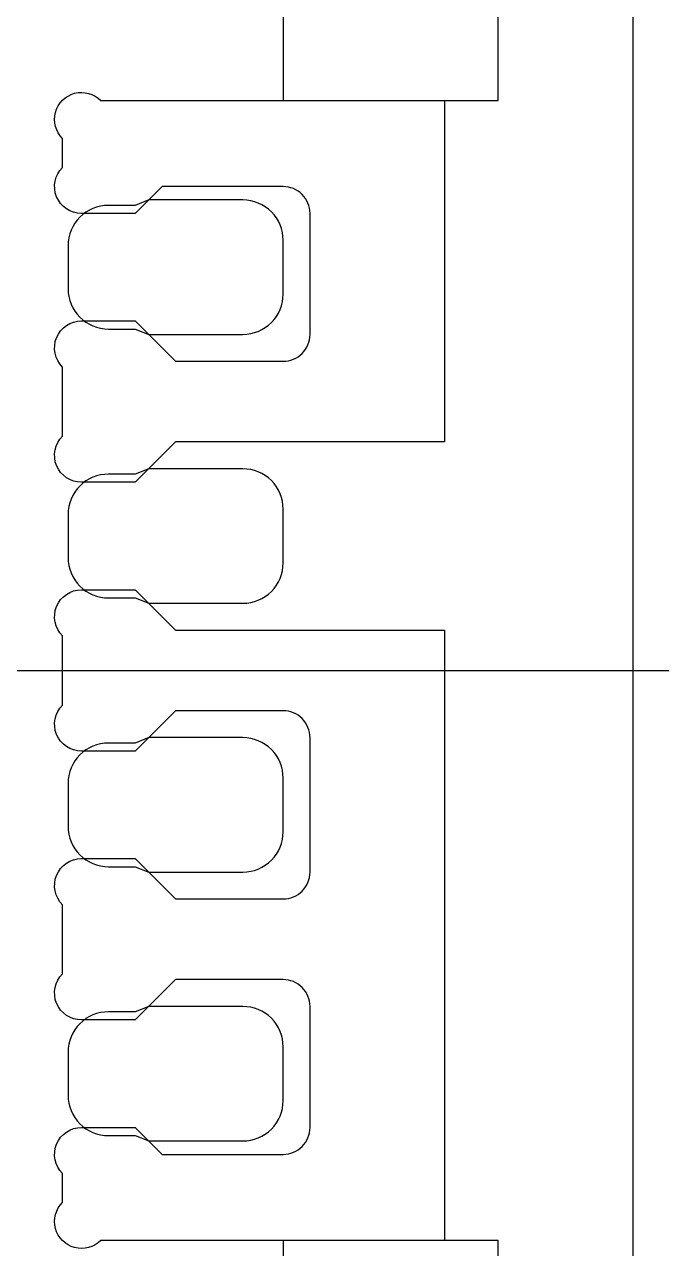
# Model space of a CAD drawing. Extents: x -105 to 405, y -68 to 126.
# Drawn here: x 368.821 to 370.005, y 119.562 to 121.839 of the extents above; entities that cross this region are included whole.
import ezdxf

# ---------------------------------------------------------------- set-up
doc = ezdxf.new("R2010")
doc.units = 0
doc.layers.add('3', color=7, linetype='CONTINUOUS')
doc.layers.add('3D', color=4, linetype='CONTINUOUS')

msp = doc.modelspace()

# ---------------------------------------------------------------- linework, layer by layer
at = {"layer": '3', "linetype": 'CONTINUOUS'}
for points in [[(369.3019, 121.0624), (369.1019, 121.0624), (369.0269, 120.9874), (368.9269, 120.9874, -0.671801), (368.8919, 121.0731), (368.8919, 121.2017, -0.671801), (368.9269, 121.2874), (369.0269, 121.2874), (369.1019, 121.2124), (369.3019, 121.2124, 0.414214), (369.3519, 121.2624), (369.3519, 121.4874, 0.414214), (369.3019, 121.5374), (369.0769, 121.5374), (369.0269, 121.4874), (368.9269, 121.4874, -0.671801), (368.8919, 121.5731), (368.8919, 121.6267, -1.010051), (368.9627, 121.6974), (369.6019, 121.6974), (369.6019, 121.0624)], [(369.6019, 120.7124), (369.6019, 119.5774), (368.9627, 119.5774, -1.010051), (368.8919, 119.6481), (368.8919, 119.7017, -0.671801), (368.9269, 119.7874), (369.0269, 119.7874), (369.0769, 119.7374), (369.3019, 119.7374, 0.414214), (369.3519, 119.7874), (369.3519, 120.0124, 0.414214), (369.3019, 120.0624), (369.1019, 120.0624), (369.0269, 119.9874), (368.9269, 119.9874, -0.671801), (368.8919, 120.0731), (368.8919, 120.2017, -0.671801), (368.9269, 120.2874), (369.0269, 120.2874), (369.1019, 120.2124), (369.3019, 120.2124, 0.414214), (369.3519, 120.2624), (369.3519, 120.5124, 0.414214), (369.3019, 120.5624), (369.1019, 120.5624), (369.0269, 120.4874), (368.9269, 120.4874, -0.671801), (368.8919, 120.5731), (368.8919, 120.7017, -0.671801), (368.9269, 120.7874), (369.0269, 120.7874), (369.1019, 120.7124), (369.3019, 120.7124)]]:
    msp.add_lwpolyline(points, format="xyb", close=True, dxfattribs=at)
at = {"layer": '3D', "color": 7}
msp.add_line((364.1119, 120.6374), (370.6519, 120.6374), dxfattribs=at)
at = {"layer": '3D', "linetype": 'CONTINUOUS'}
msp.add_lwpolyline([(369.9519, 124.1774), (369.9519, 124.0874), (369.9519, 121.7874), (369.9519, 119.4874), (369.9519, 118.5874), (369.0919, 118.5874), (369.0919, 118.1874), (368.8019, 118.1874), (368.5119, 118.1874), (368.5119, 118.5874), (366.7919, 118.5874), (366.7919, 118.1874), (366.5019, 118.1874), (366.2119, 118.1874), (366.2119, 118.5874), (364.4919, 118.5874), (364.4919, 118.1874), (364.2019, 118.1874), (364.1119, 118.1874)], dxfattribs=at)
for points in [[(369.7019, 121.6974), (369.7019, 121.7874), (369.7019, 121.8774), (369.3019, 121.8774), (369.3019, 121.7874), (369.3019, 121.6974)], [(369.7019, 119.5774), (369.3019, 119.5774), (369.3019, 119.4874), (369.3019, 119.3974), (369.7019, 119.3974), (369.7019, 119.4874)]]:
    msp.add_lwpolyline(points, close=True, dxfattribs=at)
for points in [[(369.2269, 121.5124), (369.0519, 121.5124), (369.0269, 121.5024), (368.9769, 121.5024, 0.414214), (368.9019, 121.4274), (368.9019, 121.3474, 0.414214), (368.9769, 121.2724), (369.0269, 121.2724), (369.0519, 121.2624), (369.2269, 121.2624, 0.414214), (369.3019, 121.3374), (369.3019, 121.4374, 0.414214)], [(369.2269, 121.0124), (369.0519, 121.0124), (369.0269, 121.0024), (368.9769, 121.0024, 0.414214), (368.9019, 120.9274), (368.9019, 120.8474, 0.414214), (368.9769, 120.7724), (369.0269, 120.7724), (369.0519, 120.7624), (369.2269, 120.7624, 0.414214), (369.3019, 120.8374), (369.3019, 120.9374, 0.414214)], [(369.2269, 120.5124), (369.0519, 120.5124), (369.0269, 120.5024), (368.9769, 120.5024, 0.414214), (368.9019, 120.4274), (368.9019, 120.3474, 0.414214), (368.9769, 120.2724), (369.0269, 120.2724), (369.0519, 120.2624), (369.2269, 120.2624, 0.414214), (369.3019, 120.3374), (369.3019, 120.4374, 0.414214)], [(369.2269, 120.0124), (369.0519, 120.0124), (369.0269, 120.0024), (368.9769, 120.0024, 0.414214), (368.9019, 119.9274), (368.9019, 119.8474, 0.414214), (368.9769, 119.7724), (369.0269, 119.7724), (369.0519, 119.7624), (369.2269, 119.7624, 0.414214), (369.3019, 119.8374), (369.3019, 119.9374, 0.414214)]]:
    msp.add_lwpolyline(points, format="xyb", close=True, dxfattribs=at)

doc.saveas('drawing.dxf')
